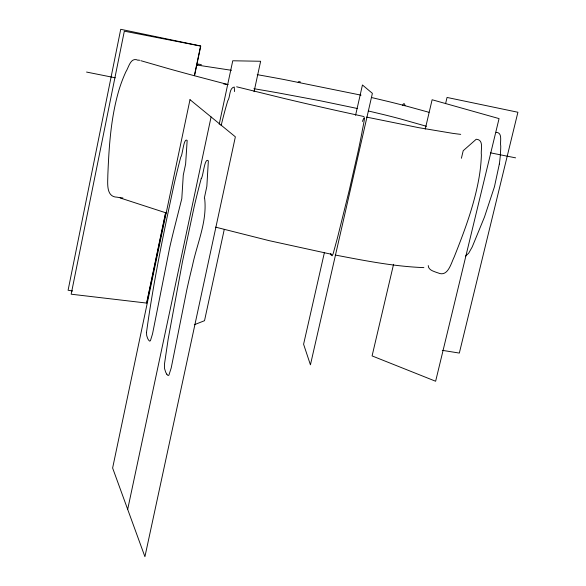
<?xml version="1.0" encoding="UTF-8"?>
<svg xmlns="http://www.w3.org/2000/svg" width="586" height="586" viewBox="0 0 586 586"><rect width="100%" height="100%" fill="white"/><g stroke="black" fill="none" stroke-linecap="round" stroke-linejoin="round"><path stroke-width="0.88" d="M404.941 105.766L404.552 103.839L403.439 103.781L402.633 105.355M499.338 164.029L494.452 186.758L484.49 216.988L472.228 246.911L468.705 253.167L465.394 256.265M146.654 302.859L165.633 212.462M194.391 75.521L200.595 45.979L120.723 29.3L68.093 290.246L72.605 290.971M165.779 212.652L146.786 303.094L71.17 294.201L124.327 31.168L200.756 46.082L194.552 75.638M127.682 509.373L211.092 116.951M219.215 124.232L232.759 60.776L260.638 61.266L254.053 91.687M224.255 229.448L204.521 320.696L194.31 324.732M324.424 252.463L303.592 344.224L310.434 364.836L372.388 93.342L362.448 84.985L355.57 115.274M393.558 264.301L372.088 355.914L435.632 381.244L499.06 118.606L432.116 99.752L425.238 129.11M445.58 103.678L447.045 97.452L517.907 112.256L459.329 353.072L442.298 350.34M461.402 158.271L463.204 150.712L476.228 139.248C484.278 139.688 480.549 149.913 481.392 154.968A133.579 107.729 -85.5 0 1 479.538 174.701C474.982 203.174 464.786 230.371 454.157 257.056C451.03 263.297 447.931 277.427 438.057 272.915A73.748 61.742 -87.2 0 1 434.211 271.552C431.508 270.578 428.227 268.908 428.249 265.575M221.12 125.675L222.402 120.408A133.147 40.581 -75.8 0 1 227.749 100.807C230.415 97.115 228.965 88.01 234.246 87.014L234.539 91.562M201.262 178.415C203.174 177.192 204.492 156.85 208.352 160.82L206.851 186.319L204.331 198.141L204.653 198.493C207.327 221.764 196.984 243.564 192.406 265.89A248.684 58.629 -81 0 0 186.89 289.44L171.222 367.905L168.907 375.128L168.05 375.56L166.783 374.19M362.434 121.456C367.217 108.828 361.921 131.33 362.016 132.224A133.322 17.097 -78 0 1 357.951 152.184L349.329 189.996L337.492 237.791L333.09 253.885L332.203 255.76L331.412 255.415A75.579 10.321 -78.2 0 1 330.936 254.463L330.658 253.548M298.164 82.304L298.838 81.498L300.428 81.996M197.262 65.193L198.544 64.064L201.452 64.797M423.876 267.619C393.997 266.505 364.551 260.602 335.258 255.035M122.892 197.973L121.58 197.848A73.294 69.39 -59.2 0 1 117.068 197.182C105.824 196.955 107.795 182.986 107.831 175.339C108.981 146.734 110.813 117.771 118.921 90.163A133.601 122.796 -64.9 0 1 125.88 71.778C128.832 67.309 130.539 56.637 138.171 60.292M196.464 64.965L231.433 70.291M223.574 83.893L227.947 84.552M331.822 254.353L269.128 240.648L215.575 227.134M86.545 72.056L115.266 77.799M490.467 152.829L515.599 157.854M496.159 132.333C502.993 132.568 499.799 141.834 500.752 146.082A131.103 124.254 -59.3 0 1 499.323 164.029M364.009 116.555L338.342 110.937A282.459 20.862 12.8 0 1 283.873 98.397L236.649 86.794M366.543 117.097L418.66 127.66L452.678 133.344A101.532 8.263 13 0 0 460.713 134.355M357.643 108.556L320.088 100.733L278.709 92.991A362.39 36.757 13.2 0 0 253.906 88.713M361.035 95.152L283.353 79.396A347.776 31.681 13.1 0 0 257.232 74.664M371.605 97.547L389.001 101.686A99.217 7.889 12.9 0 1 406.911 106.234L428.974 112.3M368.286 110.959L383.625 114.607A90.039 7.882 12.9 0 1 400.238 118.855L426.432 126.276M227.939 84.567L193.732 75.565A331.808 23.916 12.9 0 1 168.189 68.569L140.808 60.68M166.453 213.011L120.145 197.951M138.692 59.999L139.651 60.314M201.262 178.4A242.047 55.919 -80.4 0 0 194.281 206.235L182.473 261.686L168.175 339.067L164.476 364.06L164.571 368.645L165.633 372.037A115.281 23.762 -80.3 0 0 166.783 374.183M146.5 332.43L146.69 335.514L147.547 338.137A107.612 20.715 -80.1 0 0 148.544 340.012L149.664 341.162L150.426 340.693L152.536 333.859L169.706 247.534A194.896 41.796 -80.6 0 1 174.482 227.661L181.799 198.661L183.279 175.126L185.616 164.065L187.168 140.42C183.63 137.175 182.561 155.795 180.759 157.063A224.02 47.935 -80.1 0 0 174.335 183.184C163.677 232.635 153.356 282.305 146.5 332.43M189.996 99.679L112.622 468.016L144.918 556.7L235.36 136.824L189.996 99.679"/></g></svg>
